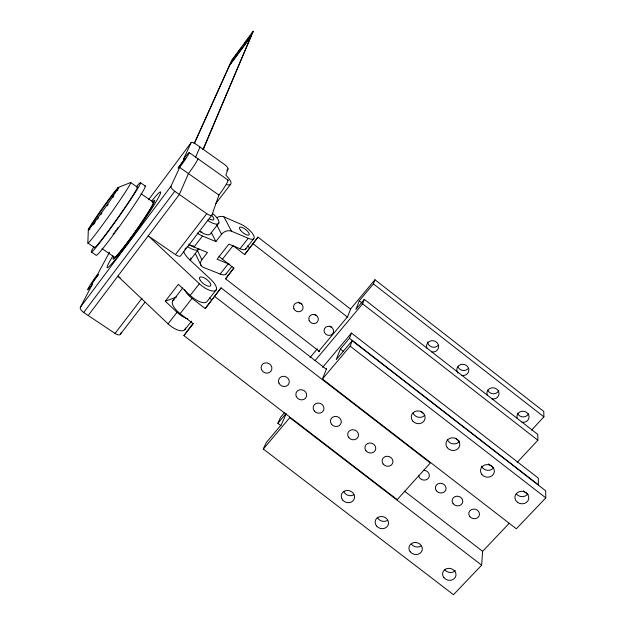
<?xml version="1.0" encoding="UTF-8"?>
<svg xmlns="http://www.w3.org/2000/svg" width="626" height="626" viewBox="0 0 626 626"><rect width="100%" height="100%" fill="white"/><g stroke="black" fill="none" stroke-linecap="round" stroke-linejoin="round"><path stroke-width="0.94" d="M286.152 413.864L281.34 424.71L266.246 442.605L263.319 449.014L453.498 594.7L481.644 565.168L482.615 551.31L509.29 523.203M88.336 229.429L87.867 242.606A37.224 1.588 -54.7 0 0 110.497 213.865A37.224 1.588 -54.7 0 0 130.388 182.628L118.056 187.55M183.598 251.488A15.916 5.994 37.3 0 0 189.655 259.712L210.868 279.517A13.803 5.344 37.7 0 1 214.961 290.832A13.803 5.344 37.7 0 1 199.342 283.719L148.206 235.838L175.421 254.61A5.493 2.097 36.9 0 0 180.711 255.69L211.971 214.976L218.904 195.062A13.138 1.33 -54.6 0 0 226.213 184.341A13.138 1.33 -54.6 0 0 227.653 180.124M148.565 199.772L191.126 142.642A5.071 1.573 36.7 0 1 195.899 144.121L224.491 164.466A5.024 1.565 37.2 0 1 228.013 168.895L225.837 175.147A14.32 4.562 37.1 0 1 226.839 184.678M322.437 379.004L350.161 346.17L352.203 340.7L545.629 490.776L545.794 497.873L516.333 528.782L322.437 379.004L326.639 368.581M517.193 462.387L537.851 440.235L537.789 434.436L364.309 299.361L355.912 309.4L359.254 300.863L373.425 283.899L374.974 279.744L543.767 411.438L543.892 416.853L531.56 430.156M349.48 338.259L351.46 333.071L538.313 478.107L538.391 484.829L349.48 338.259L340.395 349.058L336.264 359.59L352.203 340.7M315.089 360.599L362.61 303.829L364.309 299.361M194.303 143.73L229.476 65.292L251.065 36.089L253.1 31.3L203.2 149.591M203.02 149.457L251.198 36.183L229.609 65.386L194.138 143.612M109.503 252.208L97.593 274.313A12.872 0.798 -54.9 0 0 88.07 288.547A12.872 0.798 -54.9 0 0 92.421 284.204L80.347 307.296A5.399 2.449 35.5 0 0 83.704 312.499L115.035 333.447A5.352 2.434 36.4 0 0 120.466 334.135L121.241 332.359M195.429 157.541L199.999 147.04M280.957 425.703L277.858 423.317L280.542 417.362L284.306 412.886M229.476 65.292L231.839 60.08L253.1 31.3M230.916 62.874L232.097 60.268L236.119 54.822M80.347 307.296L170.984 186.235L179.693 167.392A13.224 0.869 -54.6 0 0 189.052 153.323A13.224 0.869 -54.6 0 0 183.41 159.34L191.126 142.642M184.537 289.595A13.749 5.478 37.6 0 0 192.049 298.391L205.242 308.563L221.056 287.843L326.686 369.512M319.714 351.671L225.563 278.813L233.936 268.178L222.41 259.25L233.06 245.635L244.625 254.61L257.998 237.129L350.583 309.119M205.242 308.563L221.056 287.843M244.625 254.61L257.998 237.129M214.765 296.481L430.336 462.99L397.22 499.626L183.911 335.614L193.035 323.384M225.563 278.813L233.803 267.85M237.27 53.265L241.292 47.826M244.743 43.155L250.486 35.377M251.636 33.827L253.366 31.496M83.704 312.499L174.764 191.259A5.611 1.933 36.5 0 1 170.984 186.235M88.196 315.512L179.357 194.483L188.457 173.574A13.209 0.97 -54.6 0 0 195.868 162.838A13.209 0.97 -54.6 0 0 197.605 158.801M226.831 170.444L228.013 168.895M115.035 333.447L141.93 298.336M175.421 254.61L206.768 213.693A5.556 1.917 37.2 0 0 211.971 214.976M215.61 203.841L230.462 184.467M184.795 249.367L185.953 247.857M120.466 334.135L144.864 302.374M188.731 244.085A12.348 4.546 37.1 0 0 194.044 247.043L202.527 236.033L215.9 241.589L221.565 234.28A7.41 5.524 -27 0 1 231.487 231.19L248.209 238.318A12.144 4.132 37.9 0 0 253.491 235.102A12.144 4.132 37.9 0 0 240.572 224.069L223.998 216.893A7.309 5.517 -26.9 0 0 217.05 217.519M190.789 259.32L198.872 248.851A12.34 4.57 37.1 0 1 187.119 246.339M218.873 222.934L210.665 233.568A12.403 4.421 37.2 0 1 199.655 231.338M187.839 318.916A13.686 5.65 37.6 0 1 177.033 312.304L165.303 301.208L178.355 284.345L190.179 295.456A13.756 5.47 37.6 0 0 207.026 301.521L216.15 289.932M226.322 273.523A12.011 4.484 37.7 0 1 220.18 274.031L203.348 267.365A7.363 5.431 -25.7 0 1 201.846 259.712L207.449 252.489L194.044 247.043M172.792 300.77L182.792 287.89M120.215 277.787L117.829 276.168L168.034 323.822L177.033 312.304M190.179 295.456L199.342 283.719M183.911 335.614L193.278 323.736L180.147 313.626L192.049 298.391M220.18 274.031L228.247 263.757A12.05 4.382 37.8 0 0 229.789 264.297M228.247 263.757L217.081 259.242L228.889 244.109L240.016 248.757L248.209 238.318M225.626 274.462L231.933 266.441M245.384 249.344L253.546 238.968M184.967 329.534L191.54 321.185M310.019 357.579L317.351 348.784M374.974 279.744L350.795 308.712L347.532 316.795L318.509 351.538M322.593 367.384L351.46 333.071M277.858 423.317L285.902 413.77M263.319 449.014L289.799 417.659L481.644 565.168M165.303 301.208L176.509 297.029M91.318 251.996L96.185 255.306A42.466 2.254 -54.7 0 0 123.674 220.477A42.466 2.254 -54.7 0 0 144.856 186.141M102.038 248.655L114.472 257.13A33.624 2.183 -54.8 0 0 137.477 228.412A33.624 2.183 -54.8 0 0 152.454 202.605M88.023 243.107L94.69 247.646M130.85 182.69L137.438 187.276M140.952 193.661L153.245 202.214M140.42 182.659L145.216 186.008M174.764 191.259L206.768 213.693M179.693 167.392L218.904 195.062M189.271 152.611L228.067 180.139M404.466 491.16L482.615 551.31M209.42 297.96L211.698 299.721M253.123 243.811L347.79 317.366M247.356 245.995L249.625 247.755M350.161 346.17L545.794 497.873M340.395 349.058L343.478 351.444M420.68 411.266L423.763 413.661M455.415 438.184L459.273 441.173M488.609 463.905L493.241 467.497M523.352 490.823L527.984 494.415M359.254 300.863L362.344 303.266M362.61 303.829L537.851 440.235M373.425 283.899L543.892 416.853M223.998 216.893L231.487 231.19M216.799 224.992L221.565 234.28M211.197 232.254L215.9 241.589M197.292 250.267L201.846 259.712M195.296 253.475L201.071 265.518M180.147 313.626A13.686 5.642 37.6 0 1 174.083 299.924M528.547 413.794A6.025 5.509 7.6 0 1 522.859 416.885A6.025 5.509 7.6 0 1 517.436 413.183M438.239 345.27A6.01 5.611 14.1 0 1 431.909 346.976A6.01 5.611 14.1 0 1 427.605 342.07M498.812 390.624A6.017 5.548 9.4 0 1 493.155 393.746A6.017 5.548 9.4 0 1 487.717 390.037M468.162 368.589A6.017 5.579 11.6 0 1 457.903 366.813M457.942 373.096A6.072 5.626 11.7 0 1 460.65 364.582A6.072 5.626 11.7 0 1 468.858 369.473A6.072 5.626 11.7 0 1 461.894 375.451M487.294 395.233A6.08 5.595 9.5 0 1 491.825 387.846A6.08 5.595 9.5 0 1 499.032 393.457A6.08 5.595 9.5 0 1 491.989 398.887M426.971 348.259A6.072 5.657 14.2 0 1 431.392 340.747A6.072 5.657 14.2 0 1 438.638 346.397A6.072 5.657 14.2 0 1 431.697 351.937M517.303 418.598A6.088 5.556 7.7 0 1 521.896 411.282A6.088 5.556 7.7 0 1 529.072 416.869A6.088 5.556 7.7 0 1 521.982 422.245M424.819 415.234A6.886 6.307 15.4 0 1 413.09 413.152M527.248 494.603A6.902 6.19 9 0 1 516.34 493.914M459.093 441.792A6.886 6.268 12.9 0 1 447.363 439.687M493.233 468.248A6.894 6.229 10.8 0 1 481.496 466.127M387.447 520.449A6.698 5.97 17.4 0 1 377.314 517.303M420.844 546.068A6.698 5.939 15.5 0 1 411.556 544.323M353.933 494.728A6.698 6.002 19.6 0 1 343.791 491.59M455.36 570.591A6.698 5.9 13.7 0 1 444.812 569.84M423.364 470.337A5.384 4.851 15 0 1 429.295 474.907A5.384 4.851 15 0 1 424.6 480.103A5.384 4.851 15 0 1 418.669 475.533M185.421 328.008A13.631 5.775 37.5 0 1 179.459 330.544A13.631 5.775 37.5 0 1 168.034 323.822M212.793 213.607A12.442 4.312 37.2 0 1 218.584 223.466A12.442 4.312 37.2 0 1 207.245 220.125M193.457 245.822A6.174 2.285 37.1 0 1 189.302 244.922M190.875 257.904A12.301 4.672 37 0 1 190.022 260.267M211.932 215.79A6.221 2.16 37.2 0 1 213.677 219.648A6.221 2.16 37.2 0 1 209.35 218.826M108.337 253.773A4.898 2.011 35.7 0 1 109.347 253.24M151.735 200.954A46.34 3.013 -54.8 0 1 154.27 204.686A46.34 3.013 -54.8 0 1 116.796 257.732A46.34 3.013 -54.8 0 1 112.923 255.901M136.484 186.556A42.498 2.066 -54.7 0 1 117.461 218.771A42.498 2.066 -54.7 0 1 93.814 246.8M118.244 227.238A33.702 1.792 -54.7 0 1 116.796 229.233M115.841 230.532A33.702 1.792 -54.7 0 1 114.894 231.816M113.963 233.068A33.702 1.792 -54.7 0 1 113.056 234.288M153.049 201.329A36.011 2.34 -54.8 0 1 135.701 231.229A36.011 2.34 -54.8 0 1 113.619 257.169M136.922 187.19A37.184 1.808 -54.7 0 1 117.289 218.537A37.184 1.808 -54.7 0 1 94.479 247.113M118.001 189.42A25.971 0.978 -54.7 0 1 117.242 190.687M113.619 196.306A25.971 0.978 -54.7 0 1 112.735 197.628M108.157 204.311A25.971 0.978 -54.7 0 1 107.046 205.907M101.921 213.13A25.971 0.978 -54.7 0 1 100.786 214.702M98.579 217.731A25.971 0.978 -54.7 0 1 97.523 219.163M95.042 222.488A25.971 0.978 -54.7 0 1 93.196 224.898M90.027 228.842A25.971 0.978 -54.7 0 1 101.044 211.017A25.971 0.978 -54.7 0 1 118.76 187.917M331.733 327.132A4.758 4.437 24 0 1 329.479 326.138M316.772 315.527A4.758 4.445 25.8 0 1 314.518 314.534M301.779 303.9A4.765 4.452 27.6 0 1 298.649 302.037M222.41 259.25A12.05 4.374 37.8 0 1 218.944 256.136M246.041 248.452A12.105 4.233 37.8 0 1 240.016 248.757M202.527 236.033A12.395 4.445 37.1 0 1 197.213 233.044M202.081 232.058A4.953 1.776 37.1 0 1 200.359 231.651M184.96 158.613L178.183 168.034L184.96 158.613M98.282 274.689L91.811 283.852L94.487 279.376L98.282 274.689M383.175 464.038A5.493 4.969 17.5 0 0 392.541 463.49A5.493 4.969 17.5 0 0 386.868 456.26A5.493 4.969 17.5 0 0 383.175 464.038M365.999 450.814A5.493 4.977 18.7 0 0 375.35 450.243A5.493 4.977 18.7 0 0 369.661 442.989A5.493 4.977 18.7 0 0 365.999 450.814M348.792 437.558A5.493 4.992 20 0 0 358.135 436.971A5.493 4.992 20 0 0 352.415 429.702A5.493 4.992 20 0 0 348.792 437.558M331.553 424.279A5.493 5.008 21.4 0 0 340.88 423.677A5.493 5.008 21.4 0 0 335.145 416.384A5.493 5.008 21.4 0 0 331.553 424.279M314.283 410.969A5.501 5.016 22.9 0 0 323.595 410.351A5.501 5.016 22.9 0 0 317.836 403.042A5.501 5.016 22.9 0 0 314.283 410.969M296.255 396.446A5.501 5.031 24.4 0 0 305.582 398.12A5.501 5.031 24.4 0 0 301.912 389.748A5.501 5.031 24.4 0 0 296.255 396.446M278.914 383.089A5.501 5.039 26 0 0 288.234 384.747A5.501 5.039 26 0 0 284.533 376.351A5.501 5.039 26 0 0 278.914 383.089M261.535 369.7A5.509 5.047 27.6 0 0 270.855 371.351A5.509 5.047 27.6 0 0 267.13 362.931A5.509 5.047 27.6 0 0 261.535 369.7M412.628 420.868A6.964 6.37 15.5 0 0 424.545 420.101A6.964 6.37 15.5 0 0 417.401 410.883A6.964 6.37 15.5 0 0 412.628 420.868M517.405 502.248A6.98 6.244 9.1 0 0 528.712 498.828A6.98 6.244 9.1 0 0 519.431 491.613A6.98 6.244 9.1 0 0 517.405 502.248M447.277 447.684A6.964 6.33 13 0 0 459.218 446.964A6.964 6.33 13 0 0 452.136 437.801A6.964 6.33 13 0 0 447.277 447.684M481.793 474.398A6.972 6.291 10.9 0 0 493.765 473.718A6.972 6.291 10.9 0 0 486.731 464.602A6.972 6.291 10.9 0 0 481.793 474.398M443.865 577.587A6.769 5.955 13.8 0 0 455.446 577.078A6.769 5.955 13.8 0 0 448.56 568.338A6.769 5.955 13.8 0 0 443.865 577.587M342.594 499.955A6.769 6.057 19.6 0 0 354.089 499.329A6.769 6.057 19.6 0 0 347.047 490.448A6.769 6.057 19.6 0 0 342.594 499.955M410.233 551.803A6.769 5.986 15.5 0 0 421.791 551.263A6.769 5.986 15.5 0 0 414.85 542.476A6.769 5.986 15.5 0 0 410.233 551.803M376.476 525.926A6.769 6.025 17.5 0 0 388.003 525.347A6.769 6.025 17.5 0 0 381.015 516.505A6.769 6.025 17.5 0 0 376.476 525.926M453.122 503.711A5.384 4.828 13 0 0 462.348 503.218A5.384 4.828 13 0 0 456.878 496.191A5.384 4.828 13 0 0 453.122 503.711M469.79 516.56A5.384 4.812 12.1 0 0 479.031 516.09A5.384 4.812 12.1 0 0 473.577 509.087A5.384 4.812 12.1 0 0 469.79 516.56M436.416 490.831A5.384 4.836 14 0 0 445.634 490.322A5.384 4.836 14 0 0 440.141 483.28A5.384 4.836 14 0 0 436.416 490.831M200.21 280.245A6.902 2.668 37.7 0 0 210.086 286.199A6.902 2.668 37.7 0 0 205.164 278.382A6.902 2.668 37.7 0 0 200.21 280.245M94.964 221.682A25.971 0.97 -54.6 0 0 118.322 187.612A25.971 0.97 -54.6 0 0 96.623 216.471A25.971 0.97 -54.6 0 0 94.964 221.682M324.409 332.375A4.836 4.507 24.1 0 0 332.633 333.799A4.836 4.507 24.1 0 0 329.433 326.357A4.836 4.507 24.1 0 0 324.409 332.375M309.174 320.567A4.844 4.515 25.8 0 0 317.39 321.983A4.844 4.515 25.8 0 0 314.174 314.518A4.844 4.515 25.8 0 0 309.174 320.567M293.907 308.735A4.844 4.523 27.6 0 0 302.123 310.152A4.844 4.523 27.6 0 0 298.884 302.663A4.844 4.523 27.6 0 0 293.907 308.735M240.447 230.188A6.072 2.066 37.9 0 0 248.952 235.055A6.072 2.066 37.9 0 0 243.678 228.208A6.072 2.066 37.9 0 0 240.447 230.188"/></g></svg>
